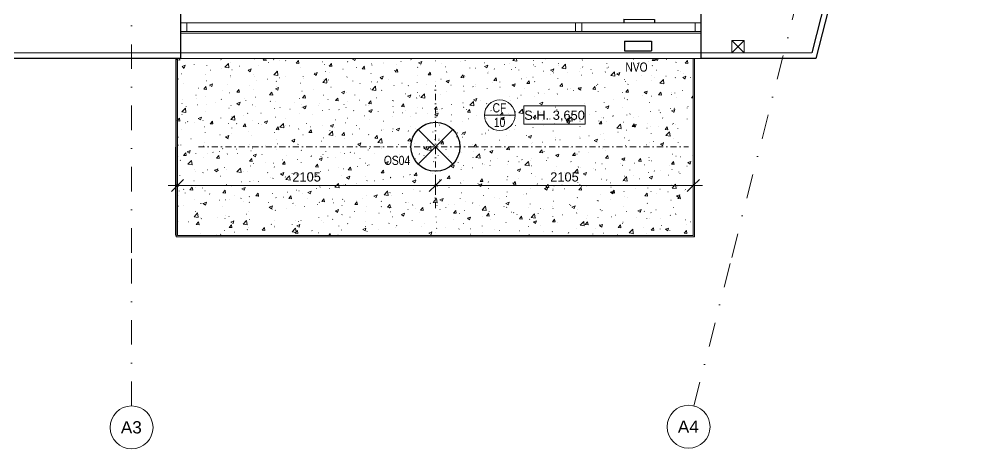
# Model space of a CAD drawing. Header units: millimetres. Extents: x -2011 to 46090, y -3604 to 14792.
# Drawn here: x 15282 to 23109, y -3604 to -66 of the extents above; entities that cross this region are included whole.
import ezdxf

# ---------------------------------------------------------------- set-up
doc = ezdxf.new("R2010")
doc.units = ezdxf.units.MM
doc.linetypes.add('ABMV_DashDot_2_2mm-S0_6mm', pattern=[110, 50, -30, 0, -30])
doc.linetypes.add('HA_DashDot_10mm-S3mm', pattern=[500, 200, -150, 0, -150])
for name, color, linetype, lineweight in [('-UNDERLAY_A-GLAZ-CWMG-OTLN', 9, 'Continuous', 5), ('A-____-____-DIMS', 9, 'Continuous', 5), ('A-____-____-DIMS-50', 9, 'Continuous', 5), ('A-CLNG-____-IDEN', 9, 'Continuous', 9), ('A-CLNG-____-OTLN', 9, 'Continuous', 9), ('A-CLNG-____-PATT', 9, 'Continuous', 9), ('A-DETL-____-OTLN', 9, 'Continuous', 25), ('A-FLOR-____-OTLN', 9, 'Continuous', 9), ('A-GLAZ-CURT-MCUT', 9, 'Continuous', 5), ('A-GLAZ-CURT-OTLN', 9, 'Continuous', 5), ('A-GLAZ-CWMG-MCUT', 9, 'Continuous', 5), ('A-GLAZ-CWMG-OTLN', 9, 'Continuous', 5), ('A-WALL-____-MCUT', 9, 'Continuous', 25), ('A-WALL-____-OTLN', 9, 'Continuous', 9), ('E-LITE-EQPM-IDEN', 9, 'Continuous', 9), ('E-LITE-EQPM-OTLN', 9, 'Continuous', 9), ('G-____-____-DIMS', 9, 'Continuous', 5), ('M-HVAC-DUCT-OTLN', 9, 'Continuous', 9), ('S-GRID-____-IDEN', 9, 'Continuous', 9), ('S-GRID-____-OTLN', 9, 'Continuous', 5)]:
    doc.layers.add(name, color=color, linetype=linetype, lineweight=lineweight)
doc.styles.add('Arial', font='arial.ttf', dxfattribs={"height": 100})
doc.styles.add('Arial_1', font='arial.ttf', dxfattribs={"width": 0.8, "height": 75})
doc.styles.add('Arial_2', font='arial.ttf', dxfattribs={"height": 75})
doc.dimstyles.new('Inner_Dimensions', dxfattribs={"dimscale": 304.8, "dimtxt": 76.519455, "dimasz": 0.328084, "dimexe": 0.246063, "dimexo": 0.0625, "dimgap": 0.032808, "dimtad": 1, "dimdec": 0, "dimzin": 0, "dimdsep": 46, "dimtxsty": 'Arial_2', "dimblk1": 'OBLIQUE', "dimblk2": 'OBLIQUE', "dimsah": 1, "dimcen": 0.09, "dimdle": 0.246063, "dimazin": 0, "dimtfac": 1, "dimtdec": 4, "dimtix": 1, "dimtmove": 0, "dimatfit": 3, "dimfxl": 0.246063, "dimfxlon": 1, "dimtvp": 1, "dimtolj": 1, "dimtzin": 0, "dimlwd": 9, "dimlwe": 9, "dimarcsym": 2})

# ---------------------------------------------------------------- blocks, each defined once
blk = doc.blocks.new('Obdélníková příčel - 50x70mm EXT-1501948-DSP_1NP-A')
at = {"layer": '-UNDERLAY_A-GLAZ-CWMG-OTLN'}
for p, q in [((16650, -165), (16650, -95)), ((19825, -95), (16650, -95)), ((19825, -95), (19825, -165)), ((19825, -165), (16650, -165))]:
    blk.add_line(p, q, dxfattribs=at)
blk = doc.blocks.new('Obdélníková příčel - 50x70mm EXT-1501721-DSP_1NP-A')
at = {"layer": '-UNDERLAY_A-GLAZ-CWMG-OTLN'}
for p, q in [((13875, -165), (13875, -95)), ((14800, -95), (13875, -95)), ((14800, -95), (14800, -165)), ((14800, -165), (13875, -165))]:
    blk.add_line(p, q, dxfattribs=at)
blk = doc.blocks.new('Systémový panel - Sklo-2012829-DSP_1NP-A')
at = {"layer": 'A-GLAZ-CURT-MCUT'}
for p, q in [((-1587.5, -70), (-1587.5, 0)), ((-1587.5, 0), (1587.5, 0)), ((1587.5, -70), (-1587.5, -70)), ((1587.5, 0), (1587.5, -70))]:
    blk.add_line(p, q, dxfattribs=at)
blk = doc.blocks.new('Obdélníková příčel - 50x70mm EXT-2011740-DSP_1NP-A')
at = {"layer": 'A-GLAZ-CWMG-MCUT'}
for p, q in [((0, 70), (-50, 70)), ((-50, 70), (-50, 0)), ((-50, 0), (0, 0)), ((0, 0), (0, 70))]:
    blk.add_line(p, q, dxfattribs=at)
blk = doc.blocks.new('Obdélníková příčel - 50x70mm EXT-2011734-DSP_1NP-A')
at = {"layer": 'A-GLAZ-CWMG-MCUT'}
for p, q in [((25, 70), (-25, 70)), ((-25, 70), (-25, 0)), ((-25, 0), (25, 0)), ((25, 0), (25, 70))]:
    blk.add_line(p, q, dxfattribs=at)
blk = doc.blocks.new('HA_LF_GenericSymbol - OS04_VENKOVNI-2042368-DSP_1NP-A')
at = {"layer": 'E-LITE-EQPM-OTLN', "color": 11, "lineweight": 25}
for p, q in [((141.4, 141.4), (-141.4, -141.4)), ((-141.4, 141.4), (141.4, -141.4))]:
    blk.add_line(p, q, dxfattribs=at)
blk.add_circle((0, 0), 200, dxfattribs=at)
blk = doc.blocks.new('HA_LF_N1 - nouzove svitidlo 250x29-V3-DSP_1NP-A')
at = {"layer": 'E-LITE-EQPM-OTLN', "color": 11, "lineweight": 25}
for p, q in [((14.5, 125), (-14.5, 125)), ((14.5, 125), (14.5, -125)), ((14.5, -125), (-13.2, -125))]:
    blk.add_line(p, q, dxfattribs=at)
blk = doc.blocks.new('HA_LF_NVO - svitidlo 220x80-V4-DSP_1NP-A')
at = {"layer": 'E-LITE-EQPM-OTLN', "color": 11, "lineweight": 25}
for p, q in [((38.5, 110), (-38.5, 110)), ((-38.5, 110), (-38.5, -110)), ((38.5, 110), (38.5, -110)), ((38.5, -110), (-38.5, -110))]:
    blk.add_line(p, q, dxfattribs=at)
blk = doc.blocks.new('Obdélníková příčel - 50x70mm EXT-2011748-DSP_1NP-A')
at = {"layer": 'A-GLAZ-CWMG-MCUT'}
for p, q in [((-50, 70), (0, 70)), ((-50, 0), (-50, 70)), ((0, 0), (-50, 0)), ((0, 70), (0, 0))]:
    blk.add_line(p, q, dxfattribs=at)
blk = doc.blocks.new('Obdélníková příčel - 50x70mm EXT-2012333-DSP_1NP-A')
at = {"layer": 'A-GLAZ-CWMG-OTLN'}
for p, q in [((13875, -95), (14800, -95)), ((13875, -165), (14800, -165))]:
    blk.add_line(p, q, dxfattribs=at)
blk = doc.blocks.new('Grid - Radius 3_5mm-353793-DSP_1NP-A')
at = {"layer": 'S-GRID-____-IDEN'}
blk.add_circle((0, 0), 3.5, dxfattribs=at)
blk = doc.blocks.new('DIMBLOCK64-DSP_1NP-A')
at = {"layer": 'A-____-____-DIMS-50', "lineweight": 9}
for p, q in [((16575, -1347.3), (16575, -1497.3)), ((16575, -1422.3), (16575, -1347.3)), ((16575, -1422.3), (16625, -1372.3)), ((18680.4, -1347.3), (18680.4, -1497.3)), ((18680.4, -1422.3), (18680.4, -1347.3)), ((18680.4, -1422.3), (18730.4, -1372.3)), ((16500, -1422.3), (18680.4, -1422.3)), ((16575, -1422.3), (16525, -1472.3)), ((18680.4, -1422.3), (18630.4, -1472.3))]:
    blk.add_line(p, q, dxfattribs=at)
at = {"layer": 'A-____-____-DIMS-50', "color": 0, "lineweight": 9, "insert": (17512.3, -1315), "char_height": 75, "width": 276.883, "attachment_point": 1, "line_spacing_factor": 0.941778, "style": 'Arial_2'}
blk.add_mtext('2105', dxfattribs=at)
blk = doc.blocks.new('_Oblique')
at = {"color": 0, "linetype": 'ByBlock', "lineweight": -2}
blk.add_line((-0.5, -0.5), (0.5, 0.5), dxfattribs=at)
blk = doc.blocks.new('DIMBLOCK65-DSP_1NP-A')
at = {"layer": 'A-____-____-DIMS-50', "lineweight": 9}
for p, q in [((18680.4, -1347.3), (18680.4, -1497.3)), ((18680.4, -1422.3), (18680.4, -1347.3)), ((18680.4, -1422.3), (18730.4, -1372.3)), ((20785.7, -1347.3), (20785.7, -1497.3)), ((20785.7, -1422.3), (20785.7, -1347.3)), ((20785.7, -1422.3), (20835.7, -1372.3)), ((18680.4, -1422.3), (18630.4, -1472.3)), ((18680.4, -1422.3), (20860.7, -1422.3)), ((20785.7, -1422.3), (20735.7, -1472.3))]:
    blk.add_line(p, q, dxfattribs=at)
at = {"layer": 'A-____-____-DIMS-50', "color": 0, "lineweight": 9, "insert": (19617.7, -1315), "char_height": 75, "width": 276.883, "attachment_point": 1, "line_spacing_factor": 0.941778, "style": 'Arial_2'}
blk.add_mtext('2105', dxfattribs=at)
blk = doc.blocks.new('HA_Tag_Ceiling - Group _ Type Mark-1591810-DSP_1NP-A')
at = {"layer": 'A-CLNG-____-IDEN'}
blk.add_line((-2.5, 0), (2.5, 0), dxfattribs=at)
blk.add_circle((0, 0), 2.5, dxfattribs=at)
blk = doc.blocks.new('Spot Elevations - Generic-448778-DSP_1NP-A')
at = {"layer": 'G-____-____-DIMS', "lineweight": 9}
for p, q in [((-5, 0), (-5, 3)), ((-5, 3), (5, 3)), ((5, 3), (5, 0)), ((5, 0), (-5, 0))]:
    blk.add_line(p, q, dxfattribs=at)

msp = doc.modelspace()

# ---------------------------------------------------------------- hatches: boundary and pattern name
at = {"layer": 'A-CLNG-____-PATT', "lineweight": 5}
h = msp.add_hatch(dxfattribs=at)
h.set_pattern_fill('FP_3', color=256, style=0, pattern_type=2)
h.set_pattern_definition([(50, (0, 0), (268.9728, -23.5317), [28.125, -309.375]), (355, (0, 0), (-52.0318, 282.0722), [22.5, -247.5]), (100.451, (22.41, -1.96), (216.9426, 258.5382), [23.903, -262.928]), (46.184, (0, 75), (400.215, -62.0716), [42.187, -464.062]), (96.636, (33.35, 69.83), (350.496, 365.297), [35.854, -394.392]), (351.184, (0, 75), (350.4995, 365.2935), [33.75, -371.25]), (21, (37.5, 56.25), (223.8405, -150.982), [28.125, -309.375]), (326, (37.5, 56.25), (91.2433, 271.9314), [22.5, -247.5]), (71.451, (56.15, 43.67), (315.084, 120.9468), [23.903, -262.928]), (37.5, (0, 0), (4.55985, 124.8345), [1.676, -242.824, 1.676, -249.574, -248.437]), (37.5, (0, 0), (4.55985, 124.8345), [-495.75, 1.676, -246.761]), (7.5, (0, 0), (98.65065, 147.9038), [1.676, -141.574, 1.676, -237.199, -94.687]), (7.5, (0, 0), (98.65065, 147.9038), [-382.125, 1.676, -93.011]), (327.5, (-83.62, 0), (200.18384, -8.45835), [1.676, -92.074, 1.676, -290.824, -388.125]), (327.5, (-83.62, 0), (200.18384, -8.45835), [-386.25, 1.676, -386.449]), (317.5, (-121.12, 0), (218.6952, 37.539), [1.676, -120.199, 1.676, -192.574, -275.625]), (317.5, (-121.12, 0), (218.6952, 37.539), [-316.125, 1.676, -273.949])])
h.paths.add_polyline_path([(20784.3, -1832.1), (20785.7, -385), (16560, -385), (16558.5, -1827.9), (19276.4, -1830.6)])

# ---------------------------------------------------------------- linework, layer by layer
at = {"layer": 'A-CLNG-____-OTLN'}
for p, q in [((16558.5, -1827.9), (16560, -385)), ((20785.7, -385), (20784.3, -1832.1)), ((20784.3, -1832.1), (16558.5, -1827.9))]:
    msp.add_line(p, q, dxfattribs=at)
at = {"layer": 'A-DETL-____-OTLN', "linetype": 'ABMV_DashDot_2_2mm-S0_6mm', "lineweight": 5}
for p, q in [((18680.4, -1606.4), (18680.4, -606.4)), ((16745.4, -1106.4), (20745.4, -1106.4))]:
    msp.add_line(p, q, dxfattribs=at)
at = {"layer": 'A-FLOR-____-OTLN'}
for p, q in [((20850, -180), (16600, -180)), ((20785, -1091.5), (20785, -1830))]:
    msp.add_line(p, q, dxfattribs=at)
at = {"layer": 'A-WALL-____-MCUT'}
for p, q in [((22622.2, 2887), (21787.6, -385)), ((16600, 100), (16600, -385)), ((20850, -385), (20850, 100)), ((21864.8, 100), (21752.6, -340)), ((16600, -385), (14850, -385)), ((21787.6, -385), (20850, -385))]:
    msp.add_line(p, q, dxfattribs=at)
at = {"layer": 'A-WALL-____-MCUT', "lineweight": 9}
for p, q in [((16600, -340), (14850, -340)), ((21752.6, -340), (20850, -340))]:
    msp.add_line(p, q, dxfattribs=at)
at = {"layer": 'A-WALL-____-OTLN'}
for p, q in [((16565, -385), (16565, -1840)), ((16575, -1830), (16575, -385)), ((20850, -340), (16600, -340)), ((16600, -385), (20850, -385)), ((20785.7, -385), (20785.7, -1830)), ((20795.7, -1840), (20795.7, -385)), ((16565, -1840), (20795.7, -1840)), ((20785.7, -1830), (16575, -1830))]:
    msp.add_line(p, q, dxfattribs=at)
at = {"layer": 'M-HVAC-DUCT-OTLN', "lineweight": 5}
for p, q in [((21099.9, -240.1), (21199.9, -340.1)), ((21099.9, -340.1), (21199.9, -240.1)), ((21099.9, -240.1), (21199.9, -240.1)), ((21099.9, -340.1), (21099.9, -240.1)), ((21199.9, -240.1), (21199.9, -340.1)), ((21199.9, -340.1), (21099.9, -340.1))]:
    msp.add_line(p, q, dxfattribs=at)
at = {"layer": 'S-GRID-____-OTLN', "linetype": 'HA_DashDot_10mm-S3mm', "lineweight": 9}
for p, q in [((16200, -1971.1), (16200, 13159.9)), ((21099.6, -2009.9), (24979, 13198.7)), ((16200, -3221.1), (16200, -1971.1)), ((20790.6, -3221.1), (21099.6, -2009.9))]:
    msp.add_line(p, q, dxfattribs=at)

# ---------------------------------------------------------------- block references
at = {"layer": '-UNDERLAY_A-GLAZ-CWMG-OTLN'}
for name, p in [('Obdélníková příčel - 50x70mm EXT-1501948-DSP_1NP-A', (0, 0)), ('Obdélníková příčel - 50x70mm EXT-1501721-DSP_1NP-A', (6000, 0))]:
    msp.add_blockref(name, p, dxfattribs=at)
at = {"layer": 'A-CLNG-____-IDEN', "xscale": 49.99999999999998, "yscale": 49.99999999999998, "zscale": 49.99999999999998}
msp.add_blockref('HA_Tag_Ceiling - Group _ Type Mark-1591810-DSP_1NP-A', (19205.8, -849.4), dxfattribs=at)
at = {"layer": 'A-GLAZ-CURT-OTLN'}
msp.add_blockref('Systémový panel - Sklo-2012829-DSP_1NP-A', (18237.5, -95), dxfattribs=at)
at = {"layer": 'A-GLAZ-CWMG-OTLN', "rotation": 180}
msp.add_blockref('Obdélníková příčel - 50x70mm EXT-2011748-DSP_1NP-A', (16600, -95), dxfattribs=at)
at = {"layer": 'A-GLAZ-CWMG-OTLN', "extrusion": (0, 0, -1), "rotation": 180}
for name, p in [('Obdélníková příčel - 50x70mm EXT-2011734-DSP_1NP-A', (-19850, -95)), ('Obdélníková příčel - 50x70mm EXT-2011740-DSP_1NP-A', (-20850, -95))]:
    msp.add_blockref(name, p, dxfattribs=at)
at = {"layer": 'A-GLAZ-CWMG-OTLN'}
msp.add_blockref('Obdélníková příčel - 50x70mm EXT-2012333-DSP_1NP-A', (6000, 0), dxfattribs=at)
at = {"layer": 'E-LITE-EQPM-OTLN', "color": 11, "lineweight": 25}
for name, p, rotation in [('HA_LF_N1 - nouzove svitidlo 250x29-V3-DSP_1NP-A', (20343.5, -81.2), 89.69151567076705), ('HA_LF_NVO - svitidlo 220x80-V4-DSP_1NP-A', (20333.9, -284.4), 89.9999999999998)]:
    msp.add_blockref(name, p, dxfattribs=dict(at, rotation=rotation))
msp.add_blockref('HA_LF_GenericSymbol - OS04_VENKOVNI-2042368-DSP_1NP-A', (18680.4, -1106.4), dxfattribs=at)
at = {"layer": 'G-____-____-DIMS', "lineweight": 9, "xscale": 49.99999999999998, "yscale": 49.99999999999998, "zscale": 49.99999999999998}
msp.add_blockref('Spot Elevations - Generic-448778-DSP_1NP-A', (19652.4, -922.2), dxfattribs=at)
at = {"layer": 'S-GRID-____-IDEN', "xscale": 49.99999999999998, "yscale": 49.99999999999998, "zscale": 49.99999999999998, "rotation": 345.6900687392856}
msp.add_blockref('Grid - Radius 3_5mm-353793-DSP_1NP-A', (20747.4, -3390.7), dxfattribs=at)
at = {"layer": 'S-GRID-____-IDEN', "xscale": 49.99999999999998, "yscale": 49.99999999999998, "zscale": 49.99999999999998}
msp.add_blockref('Grid - Radius 3_5mm-353793-DSP_1NP-A', (16200, -3396.1), dxfattribs=at)

# ---------------------------------------------------------------- texts
at = {"layer": 'A-CLNG-____-IDEN', "lineweight": 5, "char_height": 75, "attachment_point": 1, "style": 'Arial_1'}
for s, insert, width in [('CF', (19147.4, -751.2), 137.89), ('10', (19158, -870.3), 115.443)]:
    msp.add_mtext(s, dxfattribs=dict(at, insert=insert, width=width))
at = {"layer": 'E-LITE-EQPM-IDEN', "lineweight": 5, "char_height": 75, "attachment_point": 1, "style": 'Arial_1'}
for s, insert, width in [('NVO', (20231.2, -418.7), 221.266), ('OS04', (18259.8, -1180.1), 262.953)]:
    msp.add_mtext(s, dxfattribs=dict(at, insert=insert, width=width))
at = {"layer": 'G-____-____-DIMS', "lineweight": 9, "insert": (19405.6, -811.3), "char_height": 75, "width": 592.246, "attachment_point": 1, "line_spacing_factor": 0.941778, "style": 'Arial_2'}
msp.add_mtext('S.H. 3,650', dxfattribs=at)
at = {"layer": 'S-GRID-____-IDEN', "lineweight": 5, "char_height": 100, "width": 212.447, "attachment_point": 1, "style": 'Arial'}
for s, insert in [('A3', (16112.6, -3345.4)), ('A4', (20659.7, -3340.4))]:
    msp.add_mtext(s, dxfattribs=dict(at, insert=insert))

# ---------------------------------------------------------------- dimensions: what is measured, and where the dimension line sits
at = {"layer": 'A-____-____-DIMS', "lineweight": 9}
for base, p1, p2, picture, middle in [((18680.4, -1422.3), (16575, -1347.3), (18680.4, -1347.3), 'DIMBLOCK64-DSP_1NP-A', (17627.7, -1374)), ((20785.7, -1422.3), (18680.4, -1347.3), (20785.7, -1347.3), 'DIMBLOCK65-DSP_1NP-A', (19733.1, -1374))]:
    dim = msp.add_linear_dim(base=base, p1=p1, p2=p2, dimstyle='Inner_Dimensions', override={"dimpost": '<>', "dimfxl": 2105.373303}, dxfattribs=at)
    dim.commit()
    dim.dimension.update_dxf_attribs({"geometry": picture, "text_midpoint": middle})

doc.saveas('drawing.dxf')
